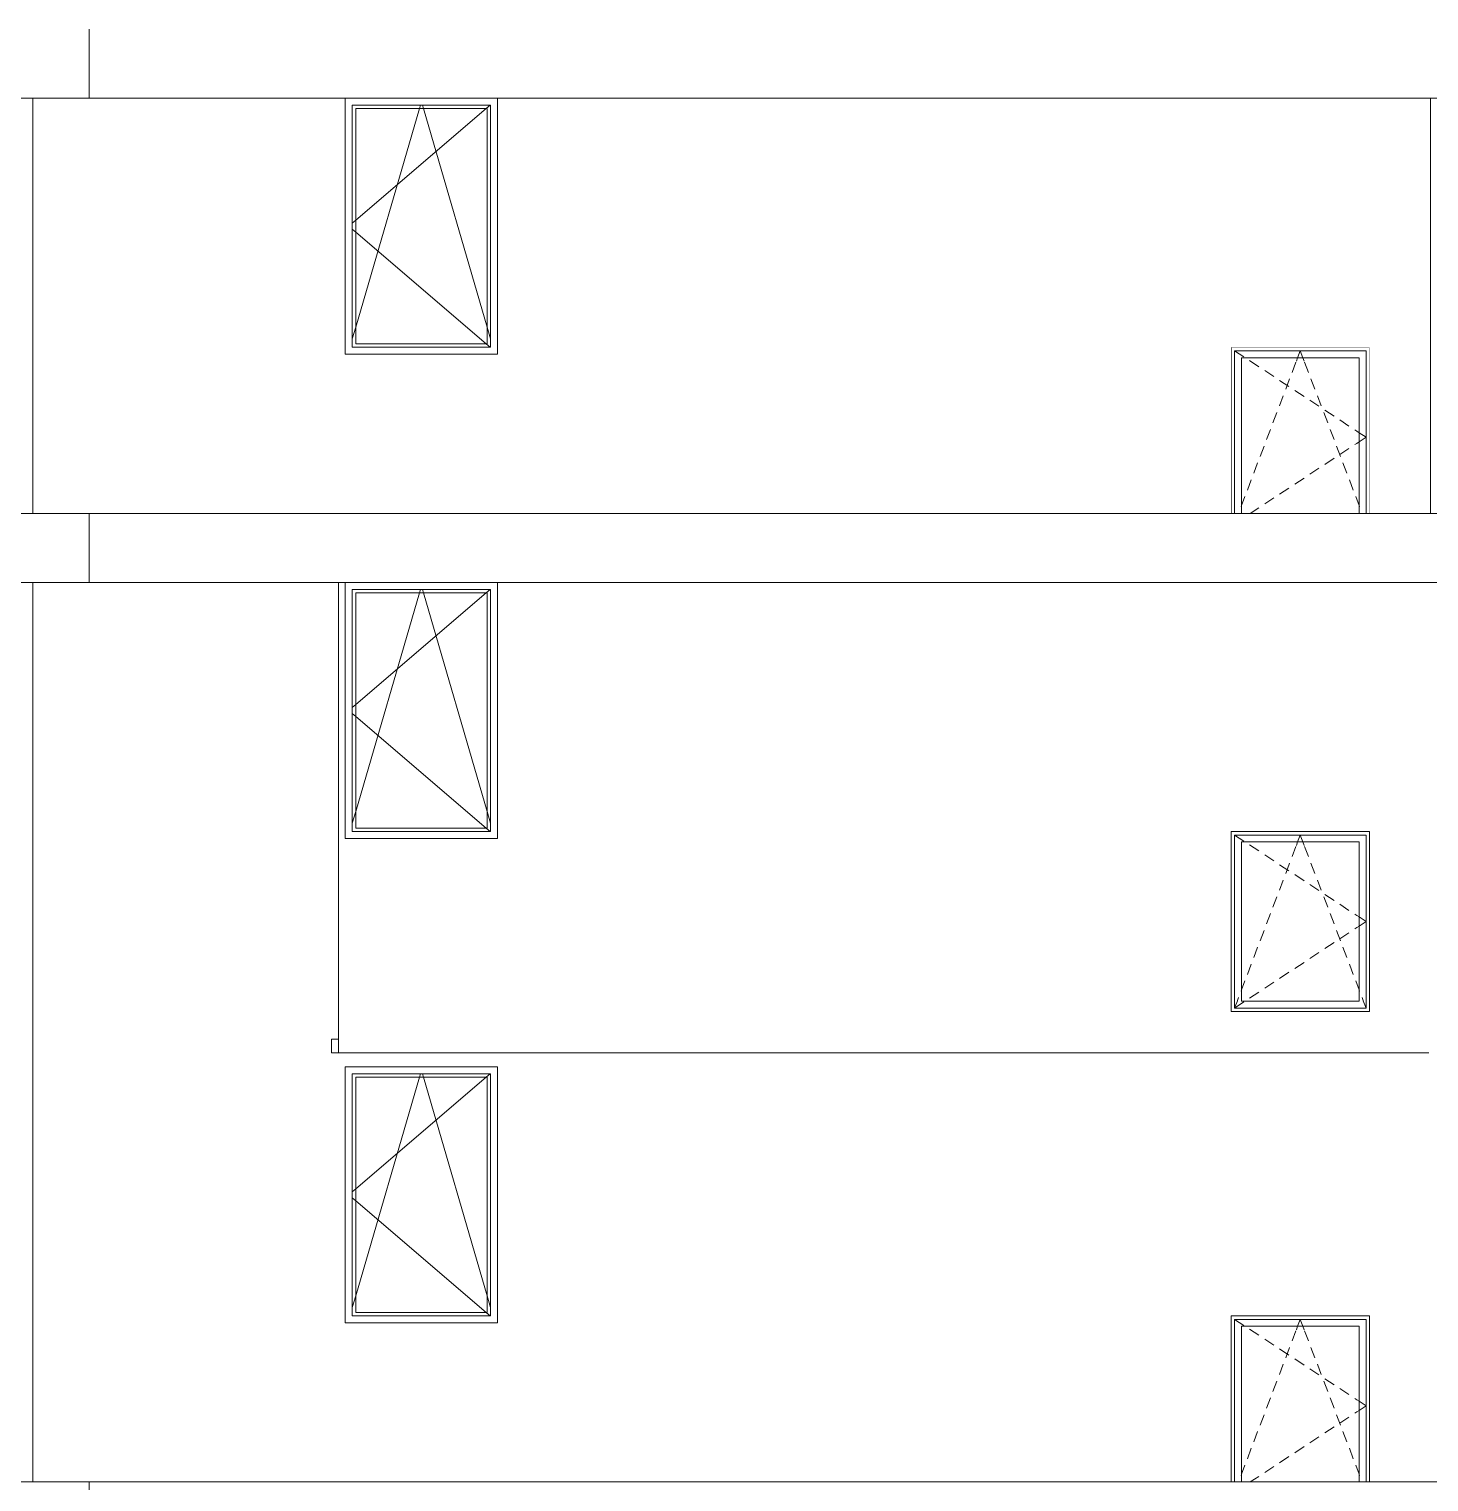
# Model space of a CAD drawing. Header units: millimetres. Extents: x -2171 to 1563, y -1758 to -1505.
# Drawn here: x -162.97 to -152.86, y -1747.78 to -1737.28 of the extents above; entities that cross this region are included whole.
import ezdxf

# ---------------------------------------------------------------- set-up
doc = ezdxf.new("R2010")
doc.units = ezdxf.units.MM
doc.linetypes.add('Wipeout_Contour', pattern=[1000, 0, -1000])
doc.layers.add('Archicad Windows', color=7, linetype='Continuous')
doc.layers.add('Structural - Bearing', color=7, linetype='Continuous')
doc.layers.add('Archicad Windows_Pen_No__3', color=7, linetype='Continuous', lineweight=13)
doc.layers.add('Structural - Bearing_Pen_No__89', color=7, linetype='Continuous', lineweight=13)
doc.layers.add('Archicad Windows_Pen_No__87', color=251, linetype='Continuous', lineweight=9, true_color=0x6a6a6a)
doc.layers.add('Structural - Bearing_Pen_No__87', color=251, linetype='Continuous', lineweight=9, true_color=0x6a6a6a)

# ---------------------------------------------------------------- blocks, each defined once
blk = doc.blocks.new('Section Element_21_1')
at = {"color": 254, "linetype": 'Wipeout_Contour', "lineweight": 0, "ltscale": 49524.766293}
blk.add_wipeout([(-7450, 9920), (-7500, 9920), (-7500, 9820), (-7450, 9820)], dxfattribs=at).dxf.layer = 'Structural - Bearing'
blk = doc.blocks.new('Section Element_31_1')
at = {"color": 254, "linetype": 'Wipeout_Contour', "lineweight": 0, "ltscale": 29447.64044}
blk.add_wipeout([(-1000, 7870), (-1000, 6720), (-975, 6720), (-975, 7870)], dxfattribs=at).dxf.layer = 'Archicad Windows'
at = {"color": 254, "linetype": 'Wipeout_Contour', "lineweight": 0, "ltscale": 29180.084316}
blk.add_wipeout([(-25, 7870), (-25, 6720), (0, 6720), (0, 7870)], dxfattribs=at).dxf.layer = 'Archicad Windows'
at = {"color": 254, "linetype": 'Wipeout_Contour', "lineweight": 0, "ltscale": 63355.097332}
blk.add_wipeout([(-1000, 7870), (-975, 7870), (-975, 7895), (-25, 7895), (-25, 7870), (0, 7870), (0, 7920), (-1000, 7920)], dxfattribs=at).dxf.layer = 'Archicad Windows'
at = {"color": 254, "linetype": 'Wipeout_Contour', "lineweight": 0, "ltscale": 29378.270026}
blk.add_wipeout([(-975, 7845), (-975, 6720), (-925, 6720), (-925, 7845)], dxfattribs=at).dxf.layer = 'Archicad Windows'
at = {"color": 254, "linetype": 'Wipeout_Contour', "lineweight": 0, "ltscale": 29130.855159}
blk.add_wipeout([(-75, 6720), (-25, 6720), (-25, 7845), (-75, 7845)], dxfattribs=at).dxf.layer = 'Archicad Windows'
at = {"color": 254, "linetype": 'Wipeout_Contour', "lineweight": 0, "ltscale": 47343.937371}
blk.add_wipeout([(-25, 7895), (-975, 7895), (-975, 7845), (-925, 7845), (-75, 7845), (-25, 7845)], dxfattribs=at).dxf.layer = 'Archicad Windows'
at = {"layer": 'Archicad Windows_Pen_No__87', "color": 251, "linetype": 'Continuous', "lineweight": 9, "true_color": 0x6a6a6a}
for p, q in [((-1000, 7920), (0, 7920)), ((-1000, 6720), (-1000, 7920)), ((0, 7920), (0, 6720))]:
    blk.add_line(p, q, dxfattribs=at)
at = {"color": 254, "linetype": 'Wipeout_Contour', "lineweight": 0, "ltscale": 29248.410629}
blk.add_wipeout([(-75, 7845), (-925, 7845), (-925, 6720), (-75, 6720)], dxfattribs=at).dxf.layer = 'Archicad Windows'
at = {"layer": 'Archicad Windows_Pen_No__3', "color": 7, "linetype": 'Continuous', "lineweight": 13}
for p, q in [((-975, 7845), (-975, 7895)), ((-975, 7895), (-25, 7895)), ((-975, 7895), (-908, 7851)), ((-519, 7845), (-500, 7895)), ((-481, 7845), (-500, 7895)), ((-25, 7895), (-25, 7845)), ((-975, 6720), (-975, 7845)), ((-925, 7845), (-925, 6720)), ((-75, 7845), (-925, 7845)), ((-866, 7824), (-799, 7780)), ((-559, 7739), (-531, 7813)), ((-528, 7820), (-519, 7845)), ((-471, 7820), (-481, 7845)), ((-440, 7739), (-469, 7813)), ((-75, 6720), (-75, 7845)), ((-25, 7845), (-25, 6720)), ((-757, 7752), (-691, 7708)), ((-649, 7681), (-582, 7637)), ((-605, 7617), (-577, 7692)), ((-394, 7617), (-423, 7692)), ((-651, 7496), (-623, 7570)), ((-540, 7609), (-473, 7565)), ((-348, 7496), (-376, 7570)), ((-432, 7538), (-365, 7494)), ((-323, 7466), (-256, 7422)), ((-698, 7374), (-669, 7449)), ((-302, 7374), (-330, 7449)), ((-214, 7395), (-148, 7351)), ((-744, 7253), (-715, 7327)), ((-256, 7253), (-284, 7327)), ((-106, 7323), (-91, 7314)), ((-91, 7314), (-75, 7303)), ((-75, 7303), (-25, 7270)), ((-75, 7237), (-25, 7270)), ((-790, 7131), (-762, 7206)), ((-209, 7131), (-238, 7206)), ((-214, 7145), (-148, 7189)), ((-106, 7217), (-91, 7226)), ((-91, 7226), (-75, 7237)), ((-836, 7010), (-808, 7084)), ((-432, 7002), (-365, 7046)), ((-323, 7074), (-256, 7118)), ((-163, 7010), (-192, 7084)), ((-882, 6888), (-854, 6963)), ((-540, 6931), (-473, 6975)), ((-117, 6888), (-145, 6963)), ((-925, 6777), (-900, 6841)), ((-757, 6788), (-691, 6832)), ((-649, 6859), (-582, 6903)), ((-75, 6777), (-99, 6841)), ((-928, 6767), (-925, 6777)), ((-861, 6720), (-799, 6760)), ((-71, 6767), (-75, 6777))]:
    blk.add_line(p, q, dxfattribs=at)
blk = doc.blocks.new('Section Element_35_1')
at = {"layer": 'Structural - Bearing_Pen_No__87', "color": 251, "linetype": 'Continuous', "lineweight": 9, "true_color": 0x6a6a6a}
blk.add_line((430, 9820), (-7500, 9820), dxfattribs=at)
blk = doc.blocks.new('Section Element_36_1')
at = {"color": 254, "linetype": 'Wipeout_Contour', "lineweight": 0, "ltscale": 48117.319559}
blk.add_wipeout([(-9658, 9920), (-9658, 6720), (-7500, 6720), (-7500, 9920)], dxfattribs=at).dxf.layer = 'Structural - Bearing'
at = {"layer": 'Structural - Bearing_Pen_No__87', "color": 251, "linetype": 'Continuous', "lineweight": 9, "true_color": 0x6a6a6a}
blk.add_line((-7500, 9820), (-7500, 9920), dxfattribs=at)
blk = doc.blocks.new('Section Element_37_1')
at = {"color": 254, "linetype": 'Wipeout_Contour', "lineweight": 0, "ltscale": 45967.05431}
blk.add_wipeout([(-7400, 9670), (-7400, 7920), (-7350, 7920), (-7350, 9670)], dxfattribs=at).dxf.layer = 'Archicad Windows'
at = {"color": 254, "linetype": 'Wipeout_Contour', "lineweight": 0, "ltscale": 43381.213088}
blk.add_wipeout([(-6300, 7920), (-6300, 9670), (-6350, 9670), (-6350, 7920)], dxfattribs=at).dxf.layer = 'Archicad Windows'
at = {"color": 254, "linetype": 'Wipeout_Contour', "lineweight": 0, "ltscale": 71231.181562}
blk.add_wipeout([(-7400, 9670), (-7350, 9670), (-6350, 9670), (-6300, 9670), (-6300, 9720), (-7400, 9720)], dxfattribs=at).dxf.layer = 'Archicad Windows'
at = {"color": 254, "linetype": 'Wipeout_Contour', "lineweight": 0, "ltscale": 62799.985646}
blk.add_wipeout([(-7400, 7870), (-6300, 7870), (-6300, 7920), (-6350, 7920), (-7350, 7920), (-7400, 7920)], dxfattribs=at).dxf.layer = 'Archicad Windows'
at = {"color": 254, "linetype": 'Wipeout_Contour', "lineweight": 0, "ltscale": 45867.446462}
blk.add_wipeout([(-7325, 9645), (-7350, 9645), (-7350, 7945), (-7325, 7945)], dxfattribs=at).dxf.layer = 'Archicad Windows'
at = {"color": 254, "linetype": 'Wipeout_Contour', "lineweight": 0, "ltscale": 43466.429922}
blk.add_wipeout([(-6375, 7945), (-6350, 7945), (-6350, 9645), (-6375, 9645)], dxfattribs=at).dxf.layer = 'Archicad Windows'
at = {"color": 254, "linetype": 'Wipeout_Contour', "lineweight": 0, "ltscale": 71060.669466}
blk.add_wipeout([(-6350, 9670), (-7350, 9670), (-7350, 9645), (-7325, 9645), (-6375, 9645), (-6350, 9645)], dxfattribs=at).dxf.layer = 'Archicad Windows'
at = {"color": 254, "linetype": 'Wipeout_Contour', "lineweight": 0, "ltscale": 62944.176861}
blk.add_wipeout([(-7350, 7945), (-7350, 7920), (-6350, 7920), (-6350, 7945), (-6375, 7945), (-7325, 7945)], dxfattribs=at).dxf.layer = 'Archicad Windows'
at = {"layer": 'Archicad Windows_Pen_No__87', "color": 251, "linetype": 'Continuous', "lineweight": 9, "true_color": 0x6a6a6a}
for p, q in [((-7400, 7870), (-7400, 9720)), ((-7400, 9720), (-6300, 9720)), ((-6300, 9720), (-6300, 7870)), ((-6300, 7870), (-7400, 7870))]:
    blk.add_line(p, q, dxfattribs=at)
at = {"color": 254, "linetype": 'Wipeout_Contour', "lineweight": 0, "ltscale": 44665.625995}
blk.add_wipeout([(-7325, 7945), (-6375, 7945), (-6375, 9645), (-7325, 9645)], dxfattribs=at).dxf.layer = 'Archicad Windows'
at = {"layer": 'Archicad Windows_Pen_No__3', "color": 7, "linetype": 'Continuous', "lineweight": 13}
for p, q in [((-7350, 7920), (-7350, 9670)), ((-7350, 9670), (-6350, 9670)), ((-6865, 9645), (-6857, 9670)), ((-6835, 9645), (-6843, 9670)), ((-6354, 9670), (-6383, 9645)), ((-6350, 9670), (-6350, 7920)), ((-7325, 7945), (-7325, 9645)), ((-7325, 9645), (-6375, 9645)), ((-6383, 9645), (-7325, 8838)), ((-7325, 8066), (-6865, 9645)), ((-6375, 8066), (-6835, 9645)), ((-6375, 9645), (-6375, 7945)), ((-7325, 8838), (-7350, 8816)), ((-7325, 8752), (-7350, 8774)), ((-6383, 7945), (-7325, 8752)), ((-7350, 7981), (-7325, 8066)), ((-6350, 7981), (-6375, 8066)), ((-6350, 7920), (-7350, 7920)), ((-6375, 7945), (-7325, 7945)), ((-6354, 7920), (-6383, 7945))]:
    blk.add_line(p, q, dxfattribs=at)
blk = doc.blocks.new('Section Element_42_1')
at = {"color": 254, "linetype": 'Wipeout_Contour', "lineweight": 0, "ltscale": 51240.013512}
blk.add_wipeout([(-9670, 9920), (-9670, 6720), (-9658, 6720), (-9658, 9920)], dxfattribs=at).dxf.layer = 'Structural - Bearing'
at = {"layer": 'Structural - Bearing_Pen_No__87', "color": 251, "linetype": 'Continuous', "lineweight": 9, "true_color": 0x6a6a6a}
blk.add_line((-9658, 9920), (-9658, 6720), dxfattribs=at)
blk = doc.blocks.new('Section Element_75_1')
at = {"color": 254, "linetype": 'Wipeout_Contour', "lineweight": 0, "ltscale": 43261.180107}
blk.add_wipeout([(-1000, 10170), (-975, 10170), (-975, 11370), (-1000, 11370)], dxfattribs=at).dxf.layer = 'Archicad Windows'
at = {"color": 254, "linetype": 'Wipeout_Contour', "lineweight": 0, "ltscale": 43080.056822}
blk.add_wipeout([(-25, 11370), (-25, 10170), (0, 10170), (0, 11370)], dxfattribs=at).dxf.layer = 'Archicad Windows'
at = {"color": 254, "linetype": 'Wipeout_Contour', "lineweight": 0, "ltscale": 91279.81076}
blk.add_wipeout([(0, 11420), (-1000, 11420), (-1000, 11370), (-975, 11370), (-975, 11395), (-25, 11395), (-25, 11370), (0, 11370)], dxfattribs=at).dxf.layer = 'Archicad Windows'
at = {"color": 254, "linetype": 'Wipeout_Contour', "lineweight": 0, "ltscale": 81402.543054}
blk.add_wipeout([(-975, 10170), (-1000, 10170), (-1000, 10120), (0, 10120), (0, 10170), (-25, 10170), (-25, 10145), (-975, 10145)], dxfattribs=at).dxf.layer = 'Archicad Windows'
at = {"color": 254, "linetype": 'Wipeout_Contour', "lineweight": 0, "ltscale": 43247.749424}
blk.add_wipeout([(-925, 10195), (-925, 11345), (-975, 11345), (-975, 10195)], dxfattribs=at).dxf.layer = 'Archicad Windows'
at = {"color": 254, "linetype": 'Wipeout_Contour', "lineweight": 0, "ltscale": 43080.57624}
blk.add_wipeout([(-75, 10195), (-25, 10195), (-25, 11345), (-75, 11345)], dxfattribs=at).dxf.layer = 'Archicad Windows'
at = {"color": 254, "linetype": 'Wipeout_Contour', "lineweight": 0, "ltscale": 68290.280233}
blk.add_wipeout([(-975, 11345), (-925, 11345), (-75, 11345), (-25, 11345), (-25, 11395), (-975, 11395)], dxfattribs=at).dxf.layer = 'Archicad Windows'
at = {"color": 254, "linetype": 'Wipeout_Contour', "lineweight": 0, "ltscale": 61206.331755}
blk.add_wipeout([(-975, 10145), (-25, 10145), (-25, 10195), (-75, 10195), (-925, 10195), (-975, 10195)], dxfattribs=at).dxf.layer = 'Archicad Windows'
at = {"layer": 'Archicad Windows_Pen_No__87', "color": 251, "linetype": 'Continuous', "lineweight": 9, "true_color": 0x6a6a6a}
for p, q in [((-1000, 11420), (0, 11420)), ((-1000, 10120), (-1000, 11420)), ((0, 11420), (0, 10120)), ((0, 10120), (-1000, 10120))]:
    blk.add_line(p, q, dxfattribs=at)
at = {"color": 254, "linetype": 'Wipeout_Contour', "lineweight": 0, "ltscale": 43159.993365}
blk.add_wipeout([(-925, 10195), (-75, 10195), (-75, 11345), (-925, 11345)], dxfattribs=at).dxf.layer = 'Archicad Windows'
at = {"layer": 'Archicad Windows_Pen_No__3', "color": 7, "linetype": 'Continuous', "lineweight": 13}
for p, q in [((-975, 11345), (-975, 11395)), ((-975, 11395), (-25, 11395)), ((-975, 11395), (-908, 11351)), ((-975, 10195), (-975, 11345)), ((-925, 11345), (-925, 10195)), ((-75, 11345), (-925, 11345)), ((-528, 11320), (-519, 11345)), ((-519, 11345), (-500, 11395)), ((-481, 11345), (-500, 11395)), ((-471, 11320), (-481, 11345)), ((-75, 10195), (-75, 11345)), ((-25, 11395), (-25, 11345)), ((-25, 11345), (-25, 10195)), ((-866, 11324), (-799, 11280)), ((-757, 11252), (-691, 11208)), ((-559, 11239), (-531, 11313)), ((-440, 11239), (-469, 11313)), ((-649, 11181), (-582, 11137)), ((-605, 11117), (-577, 11192)), ((-394, 11117), (-423, 11192)), ((-651, 10996), (-623, 11070)), ((-540, 11109), (-473, 11065)), ((-432, 11038), (-365, 10994)), ((-348, 10996), (-376, 11070)), ((-698, 10874), (-669, 10949)), ((-302, 10874), (-330, 10949)), ((-323, 10966), (-256, 10922)), ((-744, 10753), (-715, 10827)), ((-256, 10753), (-284, 10827)), ((-214, 10895), (-148, 10851)), ((-106, 10823), (-91, 10814)), ((-106, 10717), (-91, 10726)), ((-91, 10814), (-75, 10803)), ((-91, 10726), (-75, 10737)), ((-75, 10803), (-25, 10770)), ((-75, 10737), (-25, 10770)), ((-790, 10631), (-762, 10706)), ((-323, 10574), (-256, 10618)), ((-209, 10631), (-238, 10706)), ((-214, 10645), (-148, 10689)), ((-836, 10510), (-808, 10584)), ((-432, 10502), (-365, 10546)), ((-163, 10510), (-192, 10584)), ((-882, 10388), (-854, 10463)), ((-649, 10359), (-582, 10403)), ((-540, 10431), (-473, 10475)), ((-117, 10388), (-145, 10463)), ((-925, 10277), (-900, 10341)), ((-757, 10288), (-691, 10332)), ((-75, 10277), (-99, 10341)), ((-975, 10145), (-946, 10220)), ((-975, 10145), (-975, 10195)), ((-975, 10145), (-908, 10189)), ((-928, 10267), (-925, 10277)), ((-925, 10195), (-75, 10195)), ((-866, 10216), (-799, 10260)), ((-71, 10267), (-75, 10277)), ((-25, 10145), (-53, 10220)), ((-25, 10195), (-25, 10145)), ((-25, 10145), (-975, 10145))]:
    blk.add_line(p, q, dxfattribs=at)
blk = doc.blocks.new('Section Element_77_1')
at = {"layer": 'Structural - Bearing_Pen_No__87', "color": 251, "linetype": 'Continuous', "lineweight": 9, "true_color": 0x6a6a6a}
blk.add_line((-7450, 9820), (-7450, 9920), dxfattribs=at)
blk = doc.blocks.new('Section Element_78_1')
at = {"color": 254, "linetype": 'Wipeout_Contour', "lineweight": 0, "ltscale": 57797.936568}
blk.add_wipeout([(-9658, 13220), (-9658, 9920), (-7450, 9920), (-7450, 13220)], dxfattribs=at).dxf.layer = 'Structural - Bearing'
at = {"layer": 'Structural - Bearing_Pen_No__87', "color": 251, "linetype": 'Continuous', "lineweight": 9, "true_color": 0x6a6a6a}
for q in [(-7450, 13220), (-7500, 9920)]:
    blk.add_line((-7450, 9920), q, dxfattribs=at)
blk = doc.blocks.new('Section Element_79_1')
at = {"color": 254, "linetype": 'Wipeout_Contour', "lineweight": 0, "ltscale": 57377.582845}
blk.add_wipeout([(-7400, 13170), (-7400, 11420), (-7350, 11420), (-7350, 13170)], dxfattribs=at).dxf.layer = 'Archicad Windows'
at = {"color": 254, "linetype": 'Wipeout_Contour', "lineweight": 0, "ltscale": 55329.455272}
blk.add_wipeout([(-6350, 11420), (-6300, 11420), (-6300, 13170), (-6350, 13170)], dxfattribs=at).dxf.layer = 'Archicad Windows'
at = {"color": 254, "linetype": 'Wipeout_Contour', "lineweight": 0, "ltscale": 89202.658917}
blk.add_wipeout([(-7400, 13170), (-7350, 13170), (-6350, 13170), (-6300, 13170), (-6300, 13220), (-7400, 13220)], dxfattribs=at).dxf.layer = 'Archicad Windows'
at = {"color": 254, "linetype": 'Wipeout_Contour', "lineweight": 0, "ltscale": 79863.599219}
blk.add_wipeout([(-7400, 11370), (-6300, 11370), (-6300, 11420), (-6350, 11420), (-7350, 11420), (-7400, 11420)], dxfattribs=at).dxf.layer = 'Archicad Windows'
at = {"color": 254, "linetype": 'Wipeout_Contour', "lineweight": 0, "ltscale": 57298.754167}
blk.add_wipeout([(-7325, 13145), (-7350, 13145), (-7350, 11445), (-7325, 11445)], dxfattribs=at).dxf.layer = 'Archicad Windows'
at = {"color": 254, "linetype": 'Wipeout_Contour', "lineweight": 0, "ltscale": 55397.040627}
blk.add_wipeout([(-6375, 11445), (-6350, 11445), (-6350, 13145), (-6375, 13145)], dxfattribs=at).dxf.layer = 'Archicad Windows'
at = {"color": 254, "linetype": 'Wipeout_Contour', "lineweight": 0, "ltscale": 89018.383096}
blk.add_wipeout([(-6350, 13170), (-7350, 13170), (-7350, 13145), (-7325, 13145), (-6375, 13145), (-6350, 13145)], dxfattribs=at).dxf.layer = 'Archicad Windows'
at = {"color": 254, "linetype": 'Wipeout_Contour', "lineweight": 0, "ltscale": 80027.908606}
blk.add_wipeout([(-7350, 11445), (-7350, 11420), (-6350, 11420), (-6350, 11445), (-6375, 11445), (-7325, 11445)], dxfattribs=at).dxf.layer = 'Archicad Windows'
at = {"layer": 'Archicad Windows_Pen_No__87', "color": 251, "linetype": 'Continuous', "lineweight": 9, "true_color": 0x6a6a6a}
for p, q in [((-7400, 11370), (-7400, 13220)), ((-6300, 13220), (-6300, 11370)), ((-6300, 11370), (-7400, 11370))]:
    blk.add_line(p, q, dxfattribs=at)
at = {"color": 254, "linetype": 'Wipeout_Contour', "lineweight": 0, "ltscale": 56346.604885}
blk.add_wipeout([(-7325, 11445), (-6375, 11445), (-6375, 13145), (-7325, 13145)], dxfattribs=at).dxf.layer = 'Archicad Windows'
at = {"layer": 'Archicad Windows_Pen_No__3', "color": 7, "linetype": 'Continuous', "lineweight": 13}
for p, q in [((-7350, 11420), (-7350, 13170)), ((-7350, 13170), (-6350, 13170)), ((-7325, 11445), (-7325, 13145)), ((-7325, 13145), (-6375, 13145)), ((-6383, 13145), (-7325, 12338)), ((-7325, 11566), (-6865, 13145)), ((-6865, 13145), (-6857, 13170)), ((-6835, 13145), (-6843, 13170)), ((-6375, 11566), (-6835, 13145)), ((-6354, 13170), (-6383, 13145)), ((-6375, 13145), (-6375, 11445)), ((-6350, 13170), (-6350, 11420)), ((-7325, 12338), (-7350, 12316)), ((-7325, 12252), (-7350, 12274)), ((-6383, 11445), (-7325, 12252)), ((-7350, 11481), (-7325, 11566)), ((-6350, 11481), (-6375, 11566)), ((-6375, 11445), (-7325, 11445)), ((-6354, 11420), (-6383, 11445)), ((-6350, 11420), (-7350, 11420))]:
    blk.add_line(p, q, dxfattribs=at)
blk = doc.blocks.new('Section Element_83_1')
at = {"color": 254, "linetype": 'Wipeout_Contour', "lineweight": 0, "ltscale": 60449.697747}
blk.add_wipeout([(-9670, 13220), (-9670, 9920), (-9658, 9920), (-9658, 13220)], dxfattribs=at).dxf.layer = 'Structural - Bearing'
at = {"layer": 'Structural - Bearing_Pen_No__87', "color": 251, "linetype": 'Continuous', "lineweight": 9, "true_color": 0x6a6a6a}
blk.add_line((-9658, 13220), (-9658, 9920), dxfattribs=at)
blk = doc.blocks.new('Section Element_92_1')
at = {"color": 254, "linetype": 'Wipeout_Contour', "lineweight": 0, "ltscale": 57316.423401}
blk.add_wipeout([(-1000, 14870), (-1000, 13720), (-975, 13720), (-975, 14870)], dxfattribs=at).dxf.layer = 'Archicad Windows'
at = {"color": 254, "linetype": 'Wipeout_Contour', "lineweight": 0, "ltscale": 57180.042808}
blk.add_wipeout([(-25, 14870), (-25, 13720), (0, 13720), (0, 14870)], dxfattribs=at).dxf.layer = 'Archicad Windows'
at = {"color": 254, "linetype": 'Wipeout_Contour', "lineweight": 0, "ltscale": 119239.757272}
blk.add_wipeout([(-1000, 14870), (-975, 14870), (-975, 14895), (-25, 14895), (-25, 14870), (0, 14870), (0, 14920), (-1000, 14920)], dxfattribs=at).dxf.layer = 'Archicad Windows'
at = {"color": 254, "linetype": 'Wipeout_Contour', "lineweight": 0, "ltscale": 57256.43569}
blk.add_wipeout([(-975, 14845), (-975, 13720), (-925, 13720), (-925, 14845)], dxfattribs=at).dxf.layer = 'Archicad Windows'
at = {"color": 254, "linetype": 'Wipeout_Contour', "lineweight": 0, "ltscale": 57130.433862}
blk.add_wipeout([(-75, 14845), (-75, 13720), (-25, 13720), (-25, 14845)], dxfattribs=at).dxf.layer = 'Archicad Windows'
at = {"color": 254, "linetype": 'Wipeout_Contour', "lineweight": 0, "ltscale": 89261.785546}
blk.add_wipeout([(-975, 14895), (-975, 14845), (-925, 14845), (-75, 14845), (-25, 14845), (-25, 14895)], dxfattribs=at).dxf.layer = 'Archicad Windows'
at = {"layer": 'Archicad Windows_Pen_No__87', "color": 251, "linetype": 'Continuous', "lineweight": 9, "true_color": 0x6a6a6a}
for p, q in [((-1000, 14920), (0, 14920)), ((-1000, 13720), (-1000, 14920)), ((0, 14920), (0, 13720))]:
    blk.add_line(p, q, dxfattribs=at)
at = {"color": 254, "linetype": 'Wipeout_Contour', "lineweight": 0, "ltscale": 57190.288532}
blk.add_wipeout([(-925, 14845), (-925, 13720), (-75, 13720), (-75, 14845)], dxfattribs=at).dxf.layer = 'Archicad Windows'
at = {"layer": 'Archicad Windows_Pen_No__3', "color": 7, "linetype": 'Continuous', "lineweight": 13}
for p, q in [((-975, 14845), (-975, 14895)), ((-975, 14895), (-25, 14895)), ((-975, 14895), (-908, 14851)), ((-975, 13720), (-975, 14845)), ((-925, 14845), (-925, 13720)), ((-75, 14845), (-925, 14845)), ((-866, 14824), (-799, 14780)), ((-559, 14739), (-531, 14813)), ((-528, 14820), (-519, 14845)), ((-519, 14845), (-500, 14895)), ((-481, 14845), (-500, 14895)), ((-471, 14820), (-481, 14845)), ((-440, 14739), (-469, 14813)), ((-75, 13720), (-75, 14845)), ((-25, 14895), (-25, 14845)), ((-25, 14845), (-25, 13720)), ((-757, 14752), (-691, 14708)), ((-649, 14681), (-582, 14637)), ((-605, 14617), (-577, 14692)), ((-540, 14609), (-473, 14565)), ((-394, 14617), (-423, 14692)), ((-651, 14496), (-623, 14570)), ((-432, 14538), (-365, 14494)), ((-348, 14496), (-376, 14570)), ((-698, 14374), (-669, 14449)), ((-302, 14374), (-330, 14449)), ((-323, 14466), (-256, 14422)), ((-214, 14395), (-148, 14351)), ((-744, 14253), (-715, 14327)), ((-256, 14253), (-284, 14327)), ((-106, 14323), (-91, 14314)), ((-91, 14314), (-75, 14303)), ((-75, 14303), (-25, 14270)), ((-790, 14131), (-762, 14206)), ((-209, 14131), (-238, 14206)), ((-214, 14145), (-148, 14189)), ((-106, 14217), (-91, 14226)), ((-91, 14226), (-75, 14237)), ((-75, 14237), (-25, 14270)), ((-836, 14010), (-808, 14084)), ((-323, 14074), (-256, 14118)), ((-163, 14010), (-192, 14084)), ((-540, 13931), (-473, 13975)), ((-432, 14002), (-365, 14046)), ((-882, 13888), (-854, 13963)), ((-649, 13859), (-582, 13903)), ((-117, 13888), (-145, 13963)), ((-928, 13767), (-925, 13777)), ((-925, 13777), (-900, 13841)), ((-861, 13720), (-799, 13760)), ((-757, 13788), (-691, 13832)), ((-75, 13777), (-99, 13841)), ((-71, 13767), (-75, 13777))]:
    blk.add_line(p, q, dxfattribs=at)
blk = doc.blocks.new('Section Element_93_1')
at = {"color": 254, "linetype": 'Wipeout_Contour', "lineweight": 0, "ltscale": 60905.179679}
blk.add_wipeout([(430, 13720), (442, 13720), (442, 16720), (430, 16720)], dxfattribs=at).dxf.layer = 'Structural - Bearing'
at = {"layer": 'Structural - Bearing_Pen_No__87', "color": 251, "linetype": 'Continuous', "lineweight": 9, "true_color": 0x6a6a6a}
blk.add_line((442, 16720), (442, 13720), dxfattribs=at)
blk = doc.blocks.new('Section Element_94_1')
at = {"color": 254, "linetype": 'Wipeout_Contour', "lineweight": 0, "ltscale": 190673.081575}
blk.add_wipeout([(-7400, 16720), (-7500, 16720), (-7500, 13720), (-1000, 13720), (-1000, 14920), (0, 14920), (0, 13720), (430, 13720), (430, 16720), (-6300, 16720), (-6300, 14870), (-7400, 14870)], dxfattribs=at).dxf.layer = 'Structural - Bearing'
blk = doc.blocks.new('Section Element_95_1')
at = {"color": 254, "linetype": 'Wipeout_Contour', "lineweight": 0, "ltscale": 70048.691376}
blk.add_wipeout([(-9658, 16720), (-9658, 13720), (-7500, 13720), (-7500, 16720)], dxfattribs=at).dxf.layer = 'Structural - Bearing'
blk = doc.blocks.new('Section Element_96_1')
at = {"color": 254, "linetype": 'Wipeout_Contour', "lineweight": 0, "ltscale": 69743.624054}
blk.add_wipeout([(-7400, 14920), (-7350, 14920), (-7350, 16670), (-7400, 16670)], dxfattribs=at).dxf.layer = 'Archicad Windows'
at = {"color": 254, "linetype": 'Wipeout_Contour', "lineweight": 0, "ltscale": 68069.909303}
blk.add_wipeout([(-6300, 14920), (-6300, 16670), (-6350, 16670), (-6350, 14920)], dxfattribs=at).dxf.layer = 'Archicad Windows'
at = {"color": 254, "linetype": 'Wipeout_Contour', "lineweight": 0, "ltscale": 108267.293958}
blk.add_wipeout([(-7400, 16720), (-7400, 16670), (-7350, 16670), (-6350, 16670), (-6300, 16670), (-6300, 16720)], dxfattribs=at).dxf.layer = 'Archicad Windows'
at = {"color": 254, "linetype": 'Wipeout_Contour', "lineweight": 0, "ltscale": 98457.099693}
blk.add_wipeout([(-7400, 14870), (-6300, 14870), (-6300, 14920), (-6350, 14920), (-7350, 14920), (-7400, 14920)], dxfattribs=at).dxf.layer = 'Archicad Windows'
at = {"color": 254, "linetype": 'Wipeout_Contour', "lineweight": 0, "ltscale": 69679.250229}
blk.add_wipeout([(-7325, 16645), (-7350, 16645), (-7350, 14945), (-7325, 14945)], dxfattribs=at).dxf.layer = 'Archicad Windows'
at = {"color": 254, "linetype": 'Wipeout_Contour', "lineweight": 0, "ltscale": 68125.171458}
blk.add_wipeout([(-6375, 14945), (-6350, 14945), (-6350, 16645), (-6375, 16645)], dxfattribs=at).dxf.layer = 'Archicad Windows'
at = {"color": 254, "linetype": 'Wipeout_Contour', "lineweight": 0, "ltscale": 108076.196145}
blk.add_wipeout([(-7350, 16670), (-7350, 16645), (-7325, 16645), (-6375, 16645), (-6350, 16645), (-6350, 16670)], dxfattribs=at).dxf.layer = 'Archicad Windows'
at = {"color": 254, "linetype": 'Wipeout_Contour', "lineweight": 0, "ltscale": 98632.293714}
blk.add_wipeout([(-7350, 14945), (-7350, 14920), (-6350, 14920), (-6350, 14945), (-6375, 14945), (-7325, 14945)], dxfattribs=at).dxf.layer = 'Archicad Windows'
at = {"layer": 'Archicad Windows_Pen_No__87', "color": 251, "linetype": 'Continuous', "lineweight": 9, "true_color": 0x6a6a6a}
for p, q in [((-7400, 14870), (-7400, 16720)), ((-6300, 16720), (-6300, 14870)), ((-6300, 14870), (-7400, 14870))]:
    blk.add_line(p, q, dxfattribs=at)
at = {"color": 254, "linetype": 'Wipeout_Contour', "lineweight": 0, "ltscale": 68901.038952}
blk.add_wipeout([(-7325, 14945), (-6375, 14945), (-6375, 16645), (-7325, 16645)], dxfattribs=at).dxf.layer = 'Archicad Windows'
at = {"layer": 'Archicad Windows_Pen_No__3', "color": 7, "linetype": 'Continuous', "lineweight": 13}
for p, q in [((-7350, 14920), (-7350, 16670)), ((-7350, 16670), (-6350, 16670)), ((-7325, 14945), (-7325, 16645)), ((-7325, 16645), (-6375, 16645)), ((-6383, 16645), (-7325, 15838)), ((-7325, 15066), (-6865, 16645)), ((-6865, 16645), (-6857, 16670)), ((-6835, 16645), (-6843, 16670)), ((-6375, 15066), (-6835, 16645)), ((-6354, 16670), (-6383, 16645)), ((-6375, 16645), (-6375, 14945)), ((-6350, 16670), (-6350, 14920)), ((-7325, 15838), (-7350, 15816)), ((-7325, 15752), (-7350, 15774)), ((-6383, 14945), (-7325, 15752)), ((-7350, 14981), (-7325, 15066)), ((-6350, 14981), (-6375, 15066)), ((-6350, 14920), (-7350, 14920)), ((-6375, 14945), (-7325, 14945)), ((-6354, 14920), (-6383, 14945))]:
    blk.add_line(p, q, dxfattribs=at)
blk = doc.blocks.new('Section Element_100_1')
at = {"color": 254, "linetype": 'Wipeout_Contour', "lineweight": 0, "ltscale": 72187.72062}
blk.add_wipeout([(-9670, 16720), (-9670, 13720), (-9658, 13720), (-9658, 16720)], dxfattribs=at).dxf.layer = 'Structural - Bearing'
at = {"layer": 'Structural - Bearing_Pen_No__87', "color": 251, "linetype": 'Continuous', "lineweight": 9, "true_color": 0x6a6a6a}
blk.add_line((-9658, 16720), (-9658, 13720), dxfattribs=at)
blk = doc.blocks.new('Section Element_228_1')
at = {"layer": 'Structural - Bearing_Pen_No__89', "color": 7, "linetype": 'Continuous', "lineweight": 13}
for p, q in [((-18302, 6720), (-9250, 6720)), ((-9250, 6720), (7600, 6720)), ((-9250, 6570), (-9250, 6720))]:
    blk.add_line(p, q, dxfattribs=at)
blk = doc.blocks.new('Section Element_237_1')
at = {"color": 254, "linetype": 'Wipeout_Contour', "lineweight": 0, "ltscale": 75753.571422}
blk.add_wipeout([(-9250, 17070), (-9250, 16820), (7600, 16820), (7600, 17070)], dxfattribs=at).dxf.layer = 'Structural - Bearing'
at = {"color": 254, "linetype": 'Wipeout_Contour', "lineweight": 0, "ltscale": 92983.041944}
blk.add_wipeout([(-21259, 16820), (-9250, 16820), (-9250, 17070), (-21259, 17070)], dxfattribs=at).dxf.layer = 'Structural - Bearing'
at = {"layer": 'Structural - Bearing_Pen_No__89', "color": 7, "linetype": 'Continuous', "lineweight": 13}
blk.add_line((-9250, 16820), (-9250, 17070), dxfattribs=at)
blk = doc.blocks.new('Section Element_238_1')
at = {"color": 254, "linetype": 'Wipeout_Contour', "lineweight": 0, "ltscale": 89118.646734}
blk.add_wipeout([(-18302, 17070), (-9250, 17070), (-9250, 17220), (-18302, 17220)], dxfattribs=at).dxf.layer = 'Structural - Bearing'
at = {"color": 254, "linetype": 'Wipeout_Contour', "lineweight": 0, "ltscale": 76470.253821}
blk.add_wipeout([(-9250, 17220), (-9250, 17070), (7600, 17070), (7600, 17220)], dxfattribs=at).dxf.layer = 'Structural - Bearing'
at = {"layer": 'Structural - Bearing_Pen_No__89', "color": 7, "linetype": 'Continuous', "lineweight": 13}
blk.add_line((-9250, 17070), (-9250, 17220), dxfattribs=at)
blk = doc.blocks.new('Section Element_239_1')
at = {"color": 254, "linetype": 'Wipeout_Contour', "lineweight": 0, "ltscale": 63528.541745}
blk.add_wipeout([(-9250, 13320), (7600, 13320), (7600, 13570), (-9250, 13570)], dxfattribs=at).dxf.layer = 'Structural - Bearing'
at = {"color": 254, "linetype": 'Wipeout_Contour', "lineweight": 0, "ltscale": 82947.481794}
blk.add_wipeout([(-21259, 13320), (-9250, 13320), (-9250, 13570), (-21259, 13570)], dxfattribs=at).dxf.layer = 'Structural - Bearing'
at = {"layer": 'Structural - Bearing_Pen_No__89', "color": 7, "linetype": 'Continuous', "lineweight": 13}
blk.add_line((-9250, 13320), (-9250, 13570), dxfattribs=at)
blk = doc.blocks.new('Section Element_396_1')
at = {"color": 254, "linetype": 'Wipeout_Contour', "lineweight": 0, "ltscale": 83492.250396}
blk.add_wipeout([(-21259, 13720), (-21259, 13570), (-9250, 13570), (-9250, 13720)], dxfattribs=at).dxf.layer = 'Structural - Bearing'
at = {"color": 254, "linetype": 'Wipeout_Contour', "lineweight": 0, "ltscale": 64207.340544}
blk.add_wipeout([(-9250, 13720), (-9250, 13570), (7600, 13570), (7600, 13720)], dxfattribs=at).dxf.layer = 'Structural - Bearing'
at = {"layer": 'Structural - Bearing_Pen_No__89', "color": 7, "linetype": 'Continuous', "lineweight": 13}
for p, q in [((-21259, 13720), (-9250, 13720)), ((-9250, 13720), (7600, 13720)), ((-9250, 13570), (-9250, 13720))]:
    blk.add_line(p, q, dxfattribs=at)
blk = doc.blocks.new('Section Element_416_1')
at = {"color": 254, "linetype": 'Wipeout_Contour', "lineweight": 0, "ltscale": 62788.155943}
blk.add_wipeout([(-9250, 13320), (-9250, 13220), (7450, 13220), (7450, 13320)], dxfattribs=at).dxf.layer = 'Structural - Bearing'
at = {"layer": 'Structural - Bearing_Pen_No__87', "color": 251, "linetype": 'Continuous', "lineweight": 9, "true_color": 0x6a6a6a}
blk.add_line((-9250, 13220), (7450, 13220), dxfattribs=at)
blk = doc.blocks.new('Section Element_417_1')
at = {"color": 254, "linetype": 'Wipeout_Contour', "lineweight": 0, "ltscale": 64875.656415}
blk.add_wipeout([(-9250, 13220), (-9250, 13320), (-9400, 13320), (-9400, 13220)], dxfattribs=at).dxf.layer = 'Structural - Bearing'
at = {"layer": 'Structural - Bearing_Pen_No__87', "color": 251, "linetype": 'Continuous', "lineweight": 9, "true_color": 0x6a6a6a}
for p, q in [((-9250, 13320), (-9250, 13220)), ((-9250, 13220), (-9400, 13220))]:
    blk.add_line(p, q, dxfattribs=at)
blk = doc.blocks.new('Section Element_418_1')
at = {"color": 254, "linetype": 'Wipeout_Contour', "lineweight": 0, "ltscale": 82645.382986}
blk.add_wipeout([(-21259, 13320), (-21259, 13220), (-9400, 13220), (-9400, 13320)], dxfattribs=at).dxf.layer = 'Structural - Bearing'
at = {"layer": 'Structural - Bearing_Pen_No__87', "color": 251, "linetype": 'Continuous', "lineweight": 9, "true_color": 0x6a6a6a}
blk.add_line((-21259, 13220), (-9400, 13220), dxfattribs=at)
blk = doc.blocks.new('Section Element_422_1')
at = {"color": 254, "linetype": 'Wipeout_Contour', "lineweight": 0, "ltscale": 75004.571979}
blk.add_wipeout([(-9250, 16820), (-9250, 16720), (7450, 16720), (7450, 16820)], dxfattribs=at).dxf.layer = 'Structural - Bearing'
at = {"layer": 'Structural - Bearing_Pen_No__87', "color": 251, "linetype": 'Continuous', "lineweight": 9, "true_color": 0x6a6a6a}
blk.add_line((-9250, 16720), (7450, 16720), dxfattribs=at)
blk = doc.blocks.new('Section Element_423_1')
at = {"color": 254, "linetype": 'Wipeout_Contour', "lineweight": 0, "ltscale": 76753.471738}
blk.add_wipeout([(-9250, 16720), (-9250, 16820), (-9400, 16820), (-9400, 16720)], dxfattribs=at).dxf.layer = 'Structural - Bearing'
at = {"layer": 'Structural - Bearing_Pen_No__87', "color": 251, "linetype": 'Continuous', "lineweight": 9, "true_color": 0x6a6a6a}
for p, q in [((-9250, 16820), (-9250, 16720)), ((-9250, 16720), (-9400, 16720))]:
    blk.add_line(p, q, dxfattribs=at)
blk = doc.blocks.new('Section Element_424_1')
at = {"color": 254, "linetype": 'Wipeout_Contour', "lineweight": 0, "ltscale": 92604.074469}
blk.add_wipeout([(-21259, 16720), (-9400, 16720), (-9400, 16820), (-21259, 16820)], dxfattribs=at).dxf.layer = 'Structural - Bearing'
at = {"layer": 'Structural - Bearing_Pen_No__87', "color": 251, "linetype": 'Continuous', "lineweight": 9, "true_color": 0x6a6a6a}
blk.add_line((-21259, 16720), (-9400, 16720), dxfattribs=at)

msp = doc.modelspace()

# ---------------------------------------------------------------- block references
at = {"layer": 'Archicad Windows', "lineweight": 0, "xscale": 0.001, "yscale": 0.001, "zscale": 0.001}
for name in ['Section Element_92_1', 'Section Element_75_1', 'Section Element_31_1']:
    msp.add_blockref(name, (-153.2853, -1754.5041), dxfattribs=at)
at = {"layer": 'Structural - Bearing', "lineweight": 0, "xscale": 0.001, "yscale": 0.001, "zscale": 0.001}
for name in ['Section Element_21_1', 'Section Element_93_1']:
    msp.add_blockref(name, (-153.2853, -1754.5041), dxfattribs=at)

# ---------------------------------------------------------------- next in the draw order: block references
at = {"layer": 'Archicad Windows', "lineweight": 0, "xscale": 0.001, "yscale": 0.001, "zscale": 0.001}
msp.add_blockref('Section Element_37_1', (-153.2853, -1754.5041), dxfattribs=at)
at = {"layer": 'Structural - Bearing', "lineweight": 0, "xscale": 0.001, "yscale": 0.001, "zscale": 0.001}
for name in ['Section Element_237_1', 'Section Element_94_1', 'Section Element_239_1', 'Section Element_35_1']:
    msp.add_blockref(name, (-153.2853, -1754.5041), dxfattribs=at)

# ---------------------------------------------------------------- next in the draw order: block references
at = {"layer": 'Archicad Windows', "lineweight": 0, "xscale": 0.001, "yscale": 0.001, "zscale": 0.001}
msp.add_blockref('Section Element_96_1', (-153.2853, -1754.5041), dxfattribs=at)
at = {"layer": 'Structural - Bearing', "lineweight": 0, "xscale": 0.001, "yscale": 0.001, "zscale": 0.001}
for name in ['Section Element_238_1', 'Section Element_95_1', 'Section Element_36_1']:
    msp.add_blockref(name, (-153.2853, -1754.5041), dxfattribs=at)

# ---------------------------------------------------------------- next in the draw order: block references
for name in ['Section Element_422_1', 'Section Element_100_1', 'Section Element_42_1', 'Section Element_77_1']:
    msp.add_blockref(name, (-153.2853, -1754.5041), dxfattribs=at)

# ---------------------------------------------------------------- next in the draw order: block references
for name in ['Section Element_423_1', 'Section Element_396_1', 'Section Element_78_1', 'Section Element_228_1']:
    msp.add_blockref(name, (-153.2853, -1754.5041), dxfattribs=at)

# ---------------------------------------------------------------- next in the draw order: block references
at = {"layer": 'Archicad Windows', "lineweight": 0, "xscale": 0.001, "yscale": 0.001, "zscale": 0.001}
msp.add_blockref('Section Element_79_1', (-153.2853, -1754.5041), dxfattribs=at)
at = {"layer": 'Structural - Bearing', "lineweight": 0, "xscale": 0.001, "yscale": 0.001, "zscale": 0.001}
for name in ['Section Element_424_1', 'Section Element_83_1']:
    msp.add_blockref(name, (-153.2853, -1754.5041), dxfattribs=at)

# ---------------------------------------------------------------- next in the draw order: block references
msp.add_blockref('Section Element_416_1', (-153.2853, -1754.5041), dxfattribs=at)

# ---------------------------------------------------------------- next in the draw order: block references
msp.add_blockref('Section Element_417_1', (-153.2853, -1754.5041), dxfattribs=at)

# ---------------------------------------------------------------- next in the draw order: block references
msp.add_blockref('Section Element_418_1', (-153.2853, -1754.5041), dxfattribs=at)

doc.saveas('drawing.dxf')
